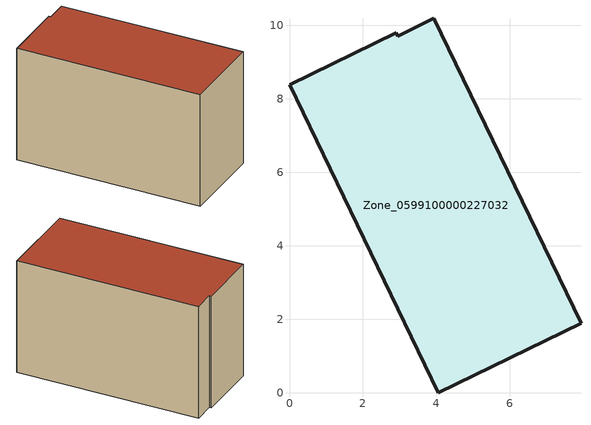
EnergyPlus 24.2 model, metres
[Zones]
Zone_0599100000227032
 floor ground (C_G): 4.05,0 0,8.38 2.91,9.8 2.94,9.71 3.93,10.19 7.93,1.89 z0
 wall outside (C_F): 0,8.38 4.05,0 7.93,1.89 3.93,10.19 2.94,9.71 2.91,9.8 0,8.38 z0:5.82
 roof outside (C_R): 3.93,10.19 2.94,9.71 2.91,9.8 0,8.38 4.05,0 7.93,1.89 z5.82
[BUILDING]
Pand.0599100000227032: North Axis=0; Terrain=City; Loads Convergence Tolerance Value=0.04; Temperature Convergence Tolerance Value=0.4; Solar Distribution=FullExterior; Maximum Number of Warmup Days=25; Minimum Number of Warmup Days=1
[Site:Location]
Rotterdam.The.Hague.AP_ZH_NLD Design_Conditions: Latitude=51.96; Longitude=4.45; Time Zone=1; Elevation=-4.5
[SITE:GROUNDTEMPERATURE:BUILDINGSURFACE]
18, 18, 18, 18, 18, 18, 18, 18, 18, 18, 18, 18
[MATERIAL] Thermal Absorptance=0.9; Solar Absorptance=0.7; Visible Absorptance=0.7
Name | Roughness | Thickness | Conductivity | Density | Specific Heat
G.TI.1946-1964 | MediumSmooth | 0.15 | 1 | 540 | 1210
F.TI.1946-1964 | Rough | 0.3 | 0.857143 | 1920 | 840
R.TI.1946-1964 | MediumRough | 0.2 | 0.277778 | 1500 | 1000
[CONSTRUCTION]
C_G: G.TI.1946-1964
C_F: F.TI.1946-1964
C_R: R.TI.1946-1964
[ZONE]
Zone_0599100000227032: Type=1; Multiplier=1; Ceiling Height=Autocalculate; Volume=Autocalculate; Floor Area=autocalculate; Part of Total Floor Area=Yes
[ZONEINFILTRATION:DESIGNFLOWRATE]
Infil_Zone_0599100000227032: Zone or ZoneList or Space or SpaceList=Zone_0599100000227032; Schedule=AlwaysOn; Design Flow Rate Calculation Method=Flow/Area; Flow Rate per Floor Area=0.003; Constant Term Coefficient=1; Temperature Term Coefficient=0; Velocity Term Coefficient=0; Velocity Squared Term Coefficient=0
[HVACTEMPLATE:ZONE:IDEALLOADSAIRSYSTEM]
Zone_0599100000227032: Maximum Heating Supply Air Temperature=50; Minimum Cooling Supply Air Temperature=13; Maximum Heating Supply Air Humidity Ratio=0.0156; Minimum Cooling Supply Air Humidity Ratio=0.0077; Heating Limit=NoLimit; Cooling Limit=NoLimit; Dehumidification Control Type=ConstantSensibleHeatRatio; Cooling Sensible Heat Ratio=0.7; Dehumidification Setpoint=60; Humidification Control Type=None; Humidification Setpoint=30; Outdoor Air Method=None; Outdoor Air Flow Rate per Person=0.00944; Outdoor Air Flow Rate per Zone Floor Area=0; Outdoor Air Flow Rate per Zone=0; Demand Controlled Ventilation Type=None; Outdoor Air Economizer Type=NoEconomizer; Heat Recovery Type=None; Sensible Heat Recovery Effectiveness=0.7; Latent Heat Recovery Effectiveness=0.65
[ZONECONTROL:THERMOSTAT]
ThermostatControl_Zone_0599100000227032: Zone or ZoneList=Zone_0599100000227032; Control Type Schedule=DualSetpointControlType; Control 1=Thermostat_Zone_0599100000227032; Temperature Difference Between Cutout And Setpoint=0
[THERMOSTATSETPOINT:DUALSETPOINT]
Thermostat_Zone_0599100000227032: Heating Setpoint Temperature Schedule=HeatingSetpoint_Zone_0599100000227032; Cooling Setpoint Temperature Schedule=CoolingSetpoint_Zone_0599100000227032
[SCHEDULE:COMPACT]
HeatingSetpoint_Zone_0599100000227032: Through: 12/31, For: AllDays, Until: 24:00, 21
CoolingSetpoint_Zone_0599100000227032: Through: 12/31, For: AllDays, Until: 24:00, 24
DualSetpointControlType: Through: 12/31, For: AllDays, Until: 24:00, 4
AlwaysOn: Through: 12/31, For: AllDays, Until: 24:00, 1
